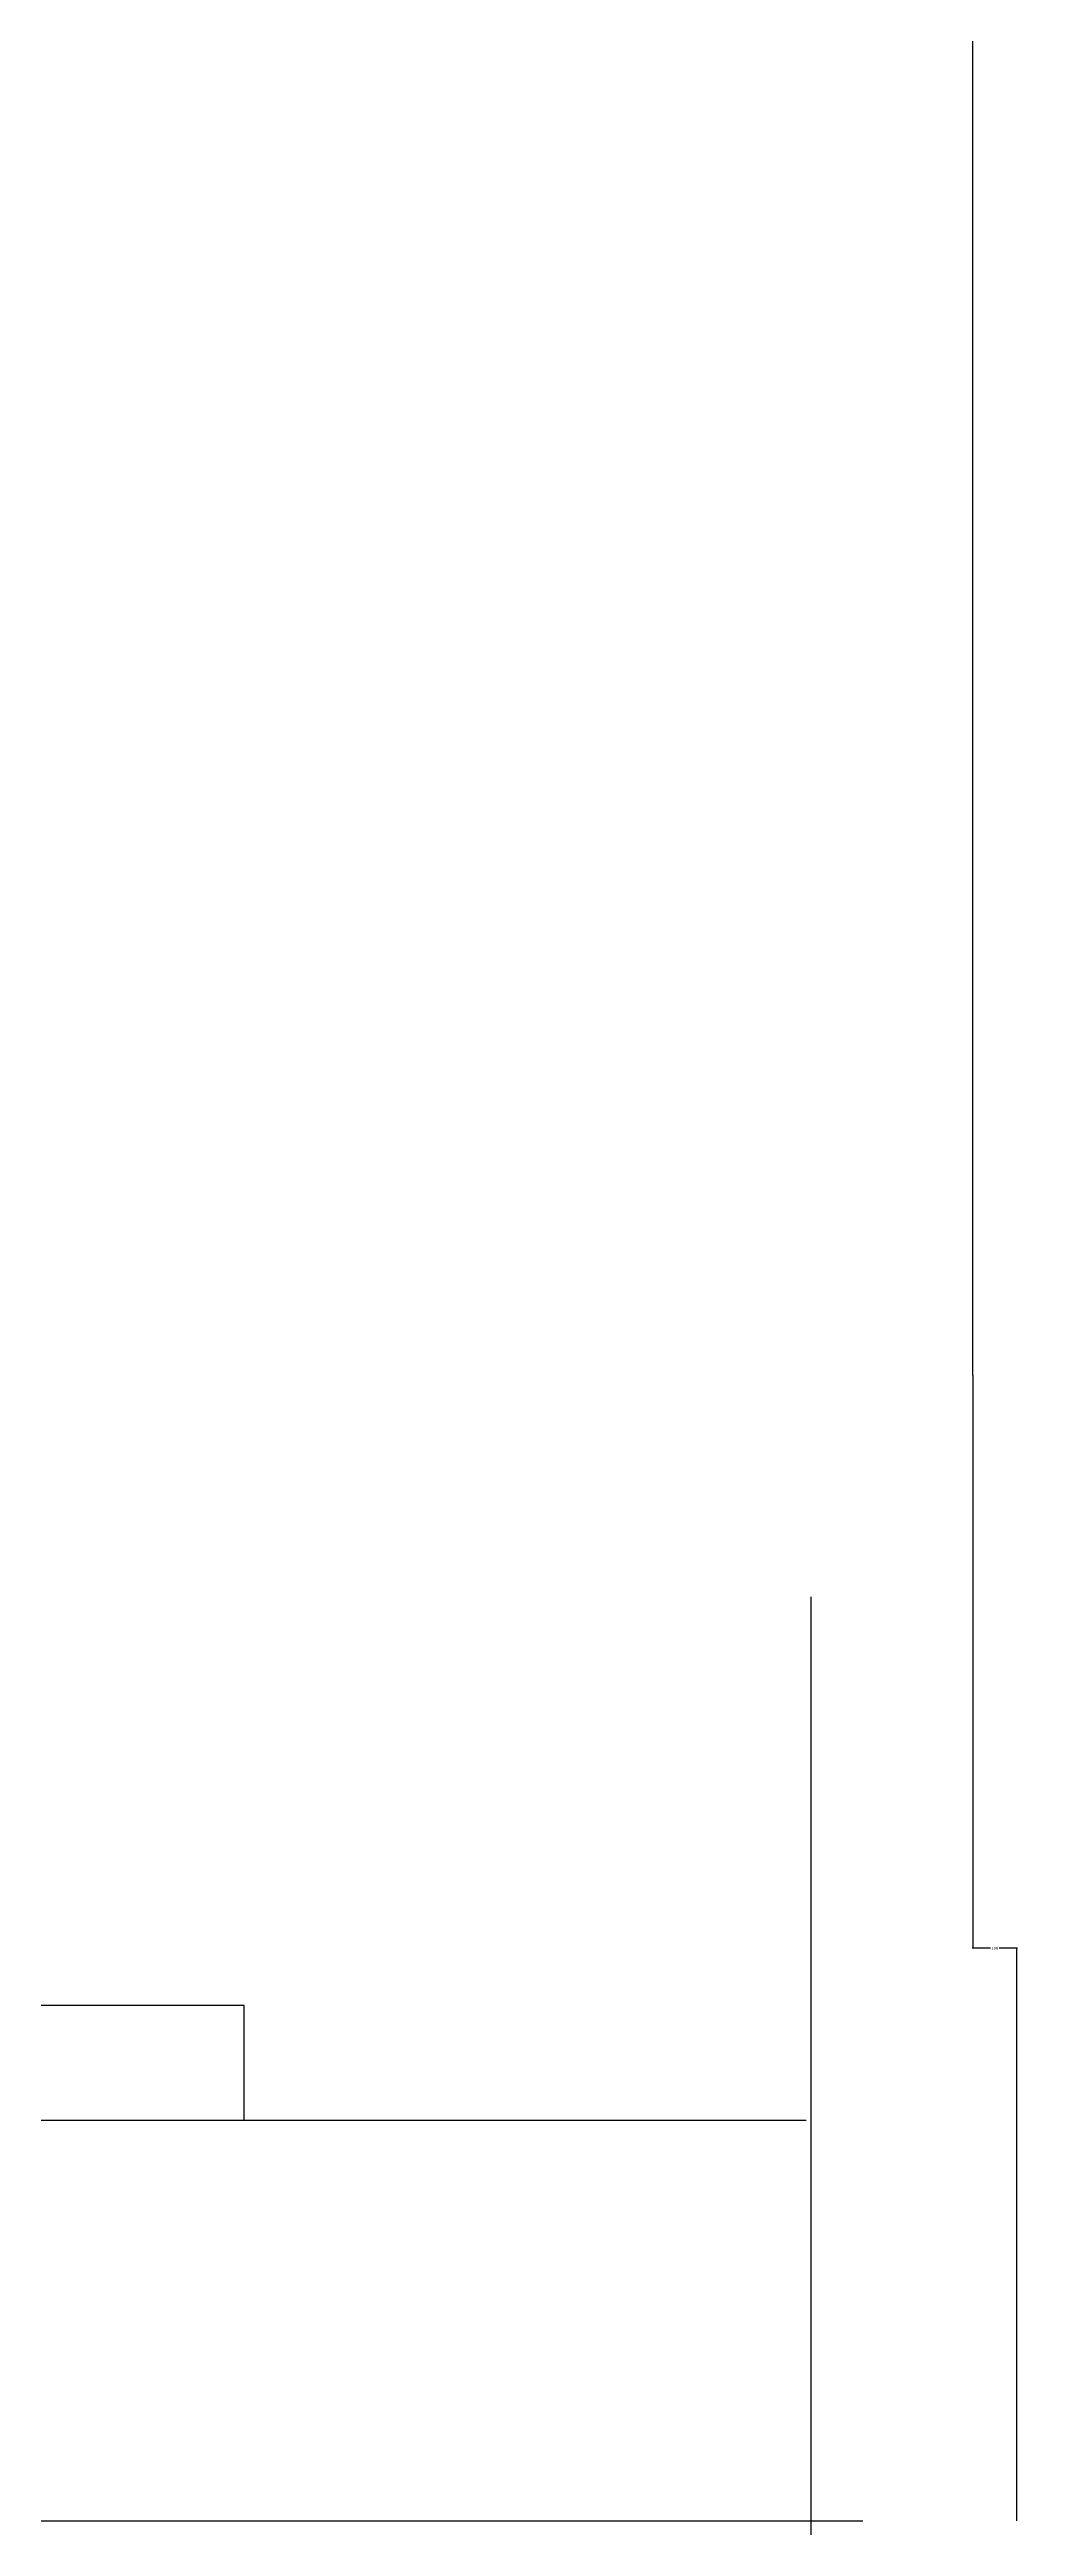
# Model space of a CAD drawing. Header units: metres. Extents: x -1 to 5294, y 0 to 7029.
# Drawn here: x 4940 to 5278, y 4004 to 4869 of the extents above; entities that cross this region are included whole.
import ezdxf

# ---------------------------------------------------------------- set-up
doc = ezdxf.new("R2010")
doc.units = ezdxf.units.M
for name, color, linetype in [('2', 2, 'Continuous'), ('3', 3, 'Continuous'), ('7', 7, 'Continuous'), ('DIM', 3, 'Continuous')]:
    doc.layers.add(name, color=color, linetype=linetype)
doc.dimstyles.get("Standard").update_dxf_attribs({"dimtxt": 2.5, "dimasz": 2.5, "dimexe": 1.25, "dimexo": 0.625, "dimtad": 1, "dimcen": 2.5, "dimazin": 3, "dimtfac": 1, "dimtmove": 0, "dimatfit": 3})

# ---------------------------------------------------------------- blocks, each defined once
blk = doc.blocks.new('*D61')
for p, q in [((4847.7, 4005.84), (4847.7, 3865.68)), ((5277.75, 3925.84), (5277.75, 3865.68)), ((4847.95, 3865.68), (5061.725, 3865.68)), ((5063.725, 3865.68), (5277.5, 3865.68))]:
    blk.add_line(p, q)
at = {"layer": 'Defpoints'}
for p in [(4847.7, 4005.84), (5277.75, 3925.84), (4847.7, 3865.68)]:
    blk.add_point(p, dxfattribs=at)
at = {"layer": 'DIM', "insert": (5062.725, 3865.68), "char_height": 1, "attachment_point": 5}
blk.add_mtext('20', dxfattribs=at)
blk = doc.blocks.new('*D64')
for p, q in [((5262.32, 5411.54), (5262.32, 4908.69)), ((5262.07, 4908.69), (5261.82, 4908.69)), ((5262.32, 4405.84), (5262.32, 4908.69)), ((5262.32, 4908.69), (5262.32, 4908.69)), ((5262.57, 4908.69), (5262.82, 4908.69))]:
    blk.add_line(p, q)
at = {"layer": 'Defpoints'}
for p in [(5262.32, 5411.54), (5262.32, 4908.69), (5262.32, 4405.84)]:
    blk.add_point(p, dxfattribs=at)
at = {"layer": 'DIM', "insert": (5262.32, 4909.815), "char_height": 1, "attachment_point": 5}
blk.add_mtext('2100', dxfattribs=at)
blk = doc.blocks.new('*D65')
for p, q in [((5262.32, 4405.84), (5262.32, 4205.84)), ((5268.505, 4205.84), (5262.07, 4205.84)), ((5277.94, 4205.84), (5271.505, 4205.84)), ((5277.69, 4005.84), (5277.69, 4205.84))]:
    blk.add_line(p, q)
at = {"layer": 'Defpoints'}
for p in [(5262.32, 4405.84), (5277.69, 4205.84), (5277.69, 4005.84)]:
    blk.add_point(p, dxfattribs=at)
at = {"layer": 'DIM', "insert": (5270.005, 4205.84), "char_height": 1, "attachment_point": 5}
blk.add_mtext('100', dxfattribs=at)

msp = doc.modelspace()

# ---------------------------------------------------------------- linework, layer by layer
at = {"layer": '2'}
msp.add_line((3351.55, 4005.84), (5223.93, 4005.84), dxfattribs=at)
at = {"layer": '3'}
msp.add_line((5205.73, 4328.57), (5205.73, 3927.15), dxfattribs=at)
msp.add_lwpolyline([(4727.7, 4145.84), (5007.7, 4145.84), (5007.7, 4185.84), (4727.7, 4185.84)], close=True, dxfattribs=at)
at = {"layer": '7'}
msp.add_line((5007.7, 4145.84), (5204.12, 4145.84), dxfattribs=at)

# ---------------------------------------------------------------- dimensions: what is measured, and where the dimension line sits
at = {"layer": 'DIM'}
for base, p1, p2, text, picture, middle in [((5262.32, 4908.69), (5262.32, 4405.84), (5262.32, 5411.54), '2100', '*D64', (5262.32, 4909.815)), ((5277.69, 4205.84), (5277.69, 4005.84), (5262.32, 4405.84), '100', '*D65', (5270.005, 4205.84)), ((4847.7, 3865.68), (4847.7, 4005.84), (5277.75, 3925.84), '20', '*D61', (5062.725, 3865.68))]:
    dim = msp.add_linear_dim(base=base, p1=p1, p2=p2, text=text, dimstyle='Standard', dxfattribs=at)
    dim.commit()
    dim.dimension.update_dxf_attribs({"geometry": picture, "text_midpoint": middle})

doc.saveas('drawing.dxf')
